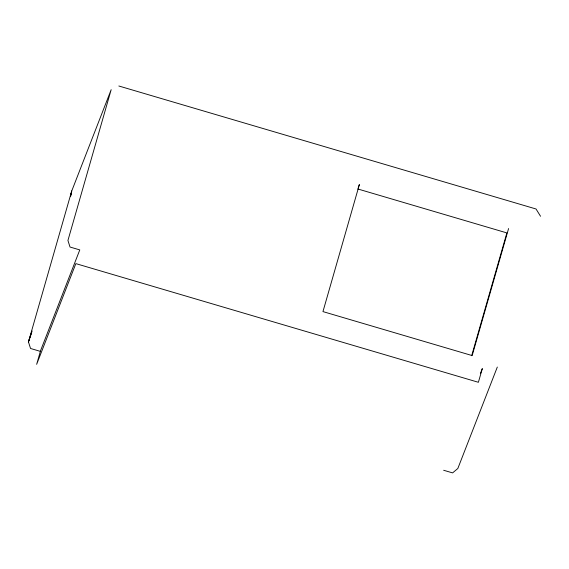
<?xml version="1.0" encoding="UTF-8"?>
<svg xmlns="http://www.w3.org/2000/svg" width="569" height="569" viewBox="0 0 569 569"><rect width="100%" height="100%" fill="white"/><g stroke="black" fill="none" stroke-linecap="round" stroke-linejoin="round"><path stroke-width="0.85" d="M471.673 355.703L506.879 232.92L357.681 188.936M508.586 228.539L472.156 355.582L322.957 311.599L359.38 184.555L358.25 187.478M31.551 332.709L28.45 341.912L30.534 348.47L40.612 351.443M32.141 330.987L28.45 341.912L71.687 191.12L111.168 89.682L67.931 240.467L70.023 247.031L79.781 249.912L40.577 350.625L36.651 364.331L75.848 263.618L478.394 382.29L482.32 368.584L480.392 373.534M497.313 367.055L457.832 468.493L452.597 472.896L443.649 470.264M118.843 85.997L536.026 208.987L540.55 216.27M71.687 191.12L70.584 196.305L71.687 191.12"/></g></svg>
